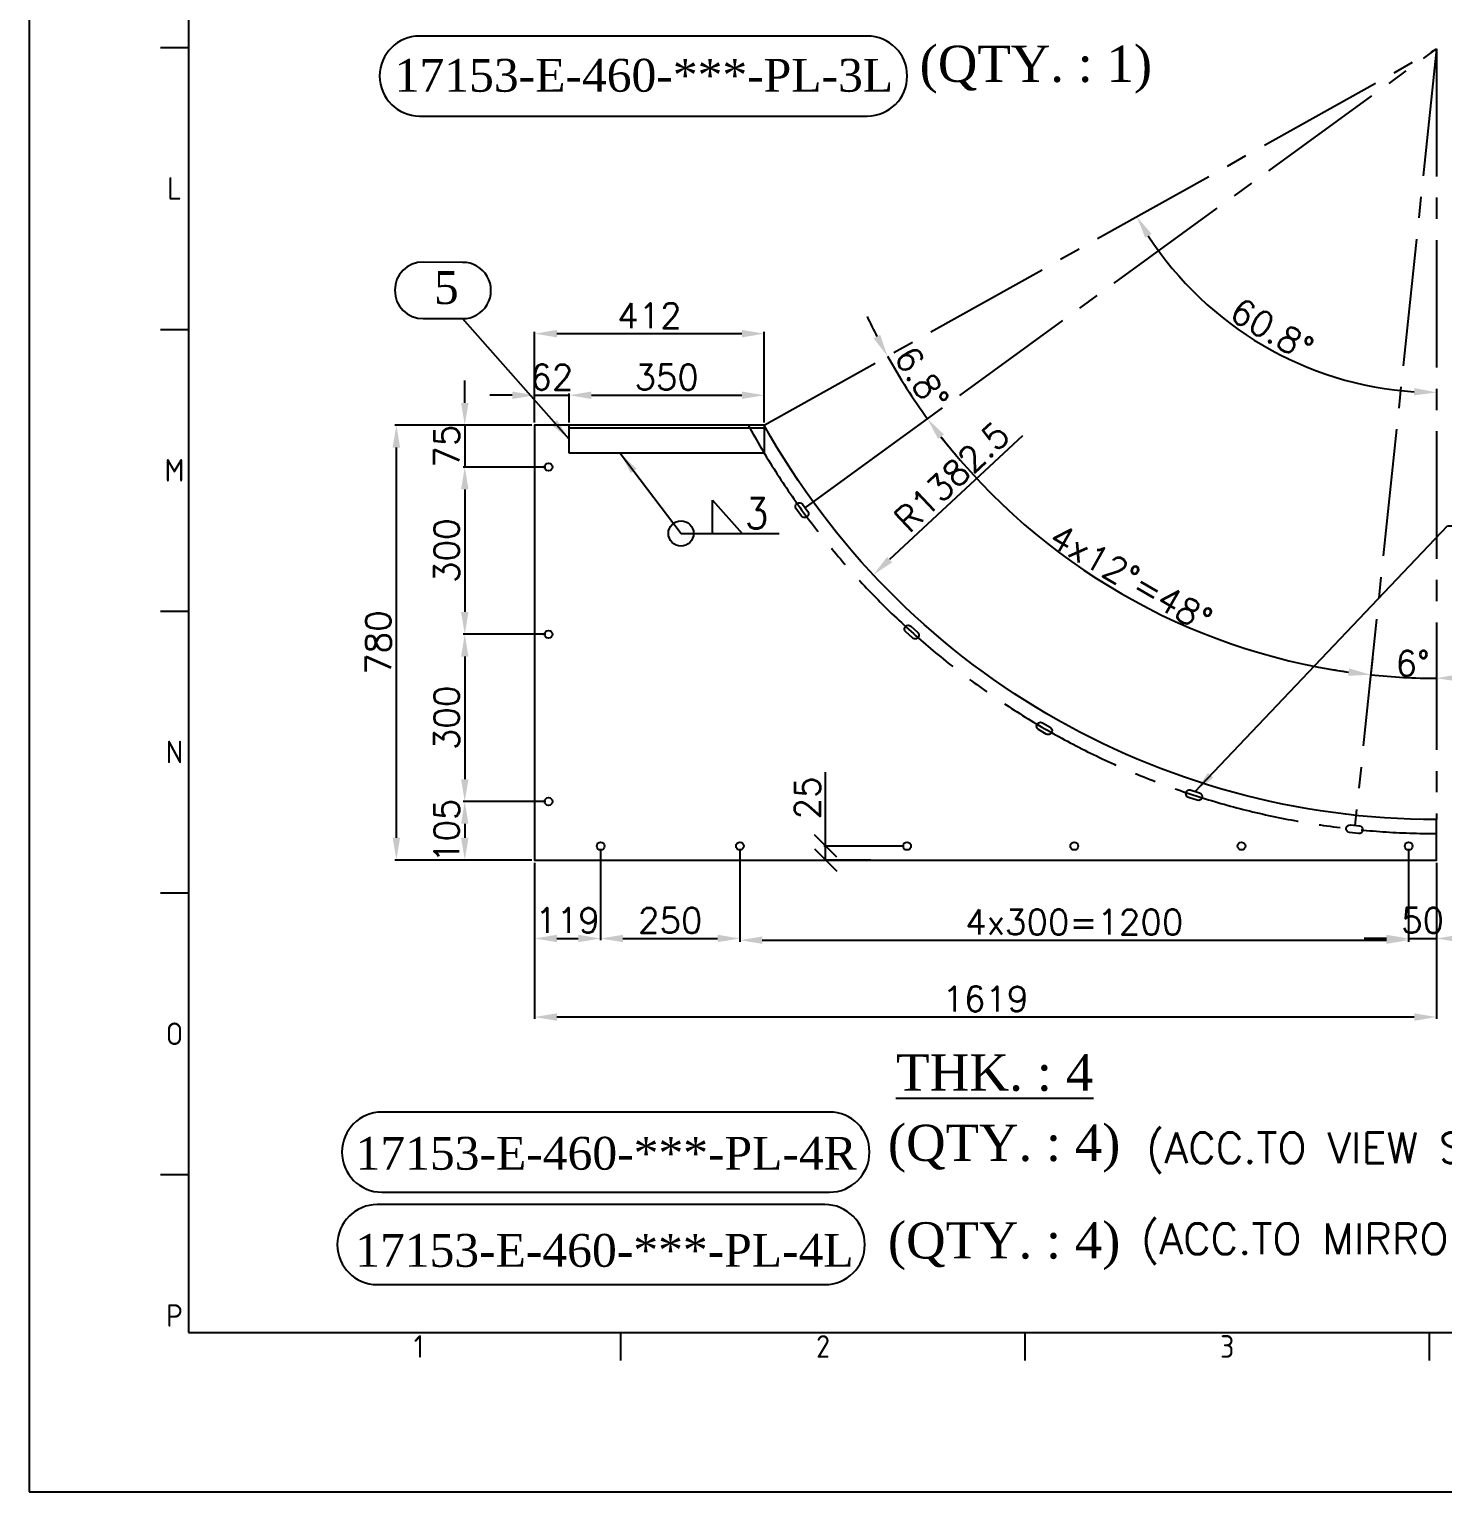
# Model space of a CAD drawing. Header units: inches. Extents: x 212980 to 238967, y -33384 to 2238.
# Drawn here: x 222927 to 225464, y -20732 to -18108 of the extents above; entities that cross this region are included whole.
import ezdxf
from ezdxf.enums import TextEntityAlignment as Align

# ---------------------------------------------------------------- set-up
doc = ezdxf.new("R2010")
doc.units = ezdxf.units.IN
doc.header["$LTSCALE"] = 15
doc.header["$MEASUREMENT"] = 0
doc.linetypes.add('CENTER', pattern=[50.8, 31.75, -6.35, 6.35, -6.35])
doc.linetypes.add('CENTER2', pattern=[28.575, 19.05, -3.175, 3.175, -3.175])
doc.layers.get('Defpoints').update_dxf_attribs({"lineweight": 0})
for name, color, linetype in [('2', 3, 'CENTER'), ('3-TEXT', 7, 'Continuous'), ('5', 8, 'Continuous'), ('CADRE', 5, 'Continuous')]:
    doc.layers.add(name, color=color, linetype=linetype)
doc.styles.add('ISO Proportional', font='isocp.shx')
doc.styles.add('ROMANS', font='ROMANS.shx')
doc.styles.add('style10', font='romans.shx', dxfattribs={"height": 25})
doc.styles.add('style7', font='times.ttf', dxfattribs={"height": 24})
doc.dimstyles.new('11', dxfattribs={"dimtxt": 45, "dimasz": 40, "dimexe": 3, "dimexo": 5, "dimgap": 10, "dimtad": 1, "dimdec": 0, "dimdsep": 46, "dimtxsty": 'ROMANS', "dimcen": 2.5, "dimclrd": 6, "dimclre": 6, "dimclrt": 2, "dimadec": 0, "dimazin": 0, "dimtfac": 1, "dimtdec": 0, "dimtmove": 0, "dimatfit": 3, "dimfxl": 1, "dimarcsym": 0})

# ---------------------------------------------------------------- blocks, each defined once
blk = doc.blocks.new('KADR')
at = {"layer": 'CADRE', "color": 2}
for p, q in [((220598.3, -2667.1), (220695.6, -2667.1)), ((220598.3, -3639.5), (220695.6, -3639.5)), ((220598.3, -4611.9), (220695.6, -4611.9)), ((220598.3, -5584.2), (220695.6, -5584.2)), ((220598.3, -6556.6), (220695.6, -6556.6)), ((222188.2, -7198.2), (222188.2, -7100.9)), ((223583.6, -7198.2), (223583.6, -7100.9)), ((224978.9, -7198.2), (224978.9, -7100.9))]:
    blk.add_line(p, q, dxfattribs=at)
at = {"layer": 'CADRE', "color": 1}
blk.add_lwpolyline([(220145.5, -7651), (243248.6, -7651), (243248.6, 8686.2), (220145.5, 8686.2)], close=True, dxfattribs=at)
at = {"layer": 'CADRE'}
blk.add_lwpolyline([(220695.6, -7100.9), (242698.5, -7100.9), (242698.5, 8136.1), (220695.6, 8136.1)], close=True, dxfattribs=at)
at = {"layer": 'CADRE', "color": 2, "style": 'ISO Proportional'}
for s, p in [('L', (220647, -3153.3)), ('M', (220647, -4125.7)), ('N', (220647, -5098)), ('O', (220647, -6070.4)), ('P', (220647, -7042.8)), ('1', (221490.5, -7149.5)), ('2', (222885.9, -7149.5)), ('3', (224281.2, -7149.5))]:
    blk.add_text(s, height=77.8, dxfattribs=at).set_placement(p, align=Align.MIDDLE)
blk = doc.blocks.new('*D387')
at = {"color": 6, "lineweight": -2, "ltscale": 200, "transparency": 16777216}
for p, q in [((223834, -18813.6), (223834, -18651.3)), ((223874, -18654.3), (224206, -18654.3)), ((224246, -18813.6), (224246, -18651.3))]:
    blk.add_line(p, q, dxfattribs=at)
at = {"color": 6, "ltscale": 200, "transparency": 16777216}
for points in [[(223874, -18647.6), (223874, -18661), (223834, -18654.3)], [(224206, -18647.6), (224206, -18661), (224246, -18654.3)]]:
    blk.add_solid(points, dxfattribs=at)
at = {"layer": 'Defpoints', "color": 0, "ltscale": 200, "transparency": 16777216}
for p in [(224246, -18654.3), (223834, -18818.6), (224246, -18818.6)]:
    blk.add_point(p, dxfattribs=at)
at = {"color": 2, "ltscale": 200, "transparency": 16777216, "insert": (224040, -18621.8), "char_height": 45, "attachment_point": 5, "style": 'ROMANS'}
blk.add_mtext('412', dxfattribs=at)
blk = doc.blocks.new('*D388')
at = {"color": 6, "lineweight": -2, "ltscale": 200, "transparency": 16777216}
for p, q in [((223794, -18764.8), (223754, -18764.8)), ((223834, -18770.1), (223834, -18761.8)), ((223834, -18764.8), (223896, -18764.8)), ((223896, -18813.6), (223896, -18761.8)), ((223936, -18764.8), (223976, -18764.8))]:
    blk.add_line(p, q, dxfattribs=at)
at = {"color": 6, "ltscale": 200, "transparency": 16777216}
for points in [[(223794, -18758.1), (223794, -18771.5), (223834, -18764.8)], [(223936, -18758.1), (223936, -18771.5), (223896, -18764.8)]]:
    blk.add_solid(points, dxfattribs=at)
at = {"layer": 'Defpoints', "color": 0, "ltscale": 200, "transparency": 16777216}
for p in [(223834, -18775.1), (223896, -18764.8), (223896, -18818.6)]:
    blk.add_point(p, dxfattribs=at)
at = {"color": 2, "ltscale": 200, "transparency": 16777216, "insert": (223865, -18732.3), "char_height": 45, "attachment_point": 5, "style": 'ROMANS'}
blk.add_mtext('62', dxfattribs=at)
blk = doc.blocks.new('*D389')
at = {"color": 6, "lineweight": -2, "ltscale": 200, "transparency": 16777216}
for p, q in [((223896, -18813.6), (223896, -18761.8)), ((223936, -18764.8), (224206, -18764.8)), ((224246, -18789.3), (224246, -18761.8))]:
    blk.add_line(p, q, dxfattribs=at)
at = {"color": 6, "ltscale": 200, "transparency": 16777216}
for points in [[(223936, -18758.1), (223936, -18771.5), (223896, -18764.8)], [(224206, -18758.1), (224206, -18771.5), (224246, -18764.8)]]:
    blk.add_solid(points, dxfattribs=at)
at = {"layer": 'Defpoints', "color": 0, "ltscale": 200, "transparency": 16777216}
for p in [(224246, -18764.8), (224246, -18794.3), (223896, -18818.6)]:
    blk.add_point(p, dxfattribs=at)
at = {"color": 2, "ltscale": 200, "transparency": 16777216, "insert": (224071, -18732.3), "char_height": 45, "attachment_point": 5, "style": 'ROMANS'}
blk.add_mtext('350', dxfattribs=at)
blk = doc.blocks.new('*D390')
at = {"color": 6, "lineweight": -2, "ltscale": 200, "transparency": 16777216}
for p, q in [((223708.7, -18778.6), (223708.7, -18738.6)), ((223829, -18818.6), (223705.7, -18818.6)), ((223708.7, -18818.6), (223708.7, -18893.6)), ((223854, -18893.6), (223705.7, -18893.6)), ((223708.7, -18933.6), (223708.7, -18973.6))]:
    blk.add_line(p, q, dxfattribs=at)
at = {"color": 6, "ltscale": 200, "transparency": 16777216}
for points in [[(223702.1, -18778.6), (223715.4, -18778.6), (223708.7, -18818.6)], [(223702.1, -18933.6), (223715.4, -18933.6), (223708.7, -18893.6)]]:
    blk.add_solid(points, dxfattribs=at)
at = {"layer": 'Defpoints', "color": 0, "ltscale": 200, "transparency": 16777216}
for p in [(223834, -18818.6), (223708.7, -18893.6), (223859, -18893.6)]:
    blk.add_point(p, dxfattribs=at)
at = {"color": 2, "ltscale": 200, "transparency": 16777216, "insert": (223676.2, -18856.1), "char_height": 45, "attachment_point": 5, "rotation": 90, "style": 'ROMANS'}
blk.add_mtext('75', dxfattribs=at)
blk = doc.blocks.new('*D391')
at = {"color": 6, "lineweight": -2, "ltscale": 200, "transparency": 16777216}
for p, q in [((223854, -18893.6), (223705.7, -18893.6)), ((223708.7, -18933.6), (223708.7, -19153.6)), ((223854, -19193.6), (223705.7, -19193.6))]:
    blk.add_line(p, q, dxfattribs=at)
at = {"color": 6, "ltscale": 200, "transparency": 16777216}
for points in [[(223702.1, -18933.6), (223715.4, -18933.6), (223708.7, -18893.6)], [(223702.1, -19153.6), (223715.4, -19153.6), (223708.7, -19193.6)]]:
    blk.add_solid(points, dxfattribs=at)
at = {"layer": 'Defpoints', "color": 0, "ltscale": 200, "transparency": 16777216}
for p in [(223859, -18893.6), (223708.7, -19193.6), (223859, -19193.6)]:
    blk.add_point(p, dxfattribs=at)
at = {"color": 2, "ltscale": 200, "transparency": 16777216, "insert": (223676.2, -19043.6), "char_height": 45, "attachment_point": 5, "rotation": 90, "style": 'ROMANS'}
blk.add_mtext('300', dxfattribs=at)
blk = doc.blocks.new('*D392')
at = {"color": 6, "lineweight": -2, "ltscale": 200, "transparency": 16777216}
for p, q in [((223854, -19193.6), (223705.7, -19193.6)), ((223708.7, -19233.6), (223708.7, -19453.6)), ((223854, -19493.6), (223705.7, -19493.6))]:
    blk.add_line(p, q, dxfattribs=at)
at = {"color": 6, "ltscale": 200, "transparency": 16777216}
for points in [[(223702.1, -19233.6), (223715.4, -19233.6), (223708.7, -19193.6)], [(223702.1, -19453.6), (223715.4, -19453.6), (223708.7, -19493.6)]]:
    blk.add_solid(points, dxfattribs=at)
at = {"layer": 'Defpoints', "color": 0, "ltscale": 200, "transparency": 16777216}
for p in [(223859, -19193.6), (223708.7, -19493.6), (223859, -19493.6)]:
    blk.add_point(p, dxfattribs=at)
at = {"color": 2, "ltscale": 200, "transparency": 16777216, "insert": (223676.2, -19343.6), "char_height": 45, "attachment_point": 5, "rotation": 90, "style": 'ROMANS'}
blk.add_mtext('300', dxfattribs=at)
blk = doc.blocks.new('*D393')
at = {"color": 6, "lineweight": -2, "ltscale": 200, "transparency": 16777216}
for p, q in [((223854, -19493.6), (223705.7, -19493.6)), ((223708.7, -19533.6), (223708.7, -19558.6)), ((223829, -19598.6), (223705.7, -19598.6))]:
    blk.add_line(p, q, dxfattribs=at)
at = {"color": 6, "ltscale": 200, "transparency": 16777216}
for points in [[(223702.1, -19533.6), (223715.4, -19533.6), (223708.7, -19493.6)], [(223702.1, -19558.6), (223715.4, -19558.6), (223708.7, -19598.6)]]:
    blk.add_solid(points, dxfattribs=at)
at = {"layer": 'Defpoints', "color": 0, "ltscale": 200, "transparency": 16777216}
for p in [(223859, -19493.6), (223708.7, -19598.6), (223834, -19598.6)]:
    blk.add_point(p, dxfattribs=at)
at = {"color": 2, "ltscale": 200, "transparency": 16777216, "insert": (223676.2, -19546.1), "char_height": 45, "attachment_point": 5, "rotation": 90, "style": 'ROMANS'}
blk.add_mtext('105', dxfattribs=at)
blk = doc.blocks.new('*D394')
at = {"color": 6, "lineweight": -2, "ltscale": 200, "transparency": 16777216}
for p, q in [((223762.3, -18818.6), (223583, -18818.6)), ((223586, -19558.6), (223586, -18858.6)), ((223762.3, -19598.6), (223583, -19598.6))]:
    blk.add_line(p, q, dxfattribs=at)
at = {"color": 6, "ltscale": 200, "transparency": 16777216}
for points in [[(223579.3, -18858.6), (223592.7, -18858.6), (223586, -18818.6)], [(223579.3, -19558.6), (223592.7, -19558.6), (223586, -19598.6)]]:
    blk.add_solid(points, dxfattribs=at)
at = {"layer": 'Defpoints', "color": 0, "ltscale": 200, "transparency": 16777216}
for p in [(223586, -18818.6), (223767.3, -18818.6), (223767.3, -19598.6)]:
    blk.add_point(p, dxfattribs=at)
at = {"color": 2, "ltscale": 200, "transparency": 16777216, "insert": (223553.5, -19208.6), "char_height": 45, "attachment_point": 5, "rotation": 90, "style": 'ROMANS'}
blk.add_mtext('780', dxfattribs=at)
blk = doc.blocks.new('*D395')
at = {"color": 6, "lineweight": -2, "ltscale": 200, "transparency": 16777216}
for p, q in [((223952.5, -19578.6), (223952.5, -19742.4)), ((223834, -19603.6), (223834, -19742.4)), ((223874, -19739.4), (223912.5, -19739.4))]:
    blk.add_line(p, q, dxfattribs=at)
at = {"color": 6, "ltscale": 200, "transparency": 16777216}
for points in [[(223874, -19732.7), (223874, -19746), (223834, -19739.4)], [(223912.5, -19732.7), (223912.5, -19746), (223952.5, -19739.4)]]:
    blk.add_solid(points, dxfattribs=at)
at = {"layer": 'Defpoints', "color": 0, "ltscale": 200, "transparency": 16777216}
for p in [(223834, -19598.6), (223952.5, -19573.6), (223952.5, -19739.4)]:
    blk.add_point(p, dxfattribs=at)
at = {"color": 2, "ltscale": 200, "transparency": 16777216, "insert": (223893.2, -19706.9), "char_height": 45, "attachment_point": 5, "style": 'ROMANS'}
blk.add_mtext('119', dxfattribs=at)
blk = doc.blocks.new('*D396')
at = {"color": 6, "lineweight": -2, "ltscale": 200, "transparency": 16777216}
for p, q in [((223952.5, -19578.6), (223952.5, -19742.4)), ((224202.5, -19578.6), (224202.5, -19742.4)), ((223992.5, -19739.4), (224162.5, -19739.4))]:
    blk.add_line(p, q, dxfattribs=at)
at = {"color": 6, "ltscale": 200, "transparency": 16777216}
for points in [[(223992.5, -19732.7), (223992.5, -19746), (223952.5, -19739.4)], [(224162.5, -19732.7), (224162.5, -19746), (224202.5, -19739.4)]]:
    blk.add_solid(points, dxfattribs=at)
at = {"layer": 'Defpoints', "color": 0, "ltscale": 200, "transparency": 16777216}
for p in [(223952.5, -19573.6), (224202.5, -19573.6), (224202.5, -19739.4)]:
    blk.add_point(p, dxfattribs=at)
at = {"color": 2, "ltscale": 200, "transparency": 16777216, "insert": (224077.5, -19706.9), "char_height": 45, "attachment_point": 5, "style": 'ROMANS'}
blk.add_mtext('250', dxfattribs=at)
blk = doc.blocks.new('*D397')
at = {"color": 6, "lineweight": -2, "ltscale": 200, "transparency": 16777216}
for p, q in [((225402.5, -19578.6), (225402.5, -19742.4)), ((225452.5, -19603.6), (225452.5, -19742.4)), ((225362.5, -19739.4), (225322.5, -19739.4)), ((225402.5, -19739.4), (225452.5, -19739.4)), ((225492.5, -19739.4), (225532.5, -19739.4))]:
    blk.add_line(p, q, dxfattribs=at)
at = {"color": 6, "ltscale": 200, "transparency": 16777216}
for points in [[(225362.5, -19732.7), (225362.5, -19746), (225402.5, -19739.4)], [(225492.5, -19732.7), (225492.5, -19746), (225452.5, -19739.4)]]:
    blk.add_solid(points, dxfattribs=at)
at = {"layer": 'Defpoints', "color": 0, "ltscale": 200, "transparency": 16777216}
for p in [(225402.5, -19573.6), (225452.5, -19598.6), (225452.5, -19739.4)]:
    blk.add_point(p, dxfattribs=at)
at = {"color": 2, "ltscale": 200, "transparency": 16777216, "insert": (225427.5, -19706.9), "char_height": 45, "attachment_point": 5, "style": 'ROMANS'}
blk.add_mtext('50', dxfattribs=at)
blk = doc.blocks.new('*D398')
at = {"color": 6, "lineweight": -2, "ltscale": 200, "transparency": 16777216}
for p, q in [((223834, -19678), (223834, -19883.3)), ((225452.5, -19678), (225452.5, -19883.3)), ((225412.5, -19880.3), (223874, -19880.3))]:
    blk.add_line(p, q, dxfattribs=at)
at = {"color": 6, "ltscale": 200, "transparency": 16777216}
for points in [[(223874, -19873.6), (223874, -19887), (223834, -19880.3)], [(225412.5, -19873.6), (225412.5, -19887), (225452.5, -19880.3)]]:
    blk.add_solid(points, dxfattribs=at)
at = {"layer": 'Defpoints', "color": 0, "ltscale": 200, "transparency": 16777216}
for p in [(223834, -19673), (225452.5, -19673), (223834, -19880.3)]:
    blk.add_point(p, dxfattribs=at)
at = {"color": 2, "ltscale": 200, "transparency": 16777216, "insert": (224643.2, -19847.8), "char_height": 45, "attachment_point": 5, "style": 'ROMANS'}
blk.add_mtext('1619', dxfattribs=at)
blk = doc.blocks.new('_Oblique')
at = {"color": 0, "linetype": 'ByBlock', "lineweight": -2}
blk.add_line((-0.5, -0.5), (0.5, 0.5), dxfattribs=at)
blk = doc.blocks.new('*D399')
at = {"color": 6, "lineweight": -2, "ltscale": 200, "transparency": 16777216}
for p, q in [((224356.2, -19573.6), (224356.2, -19440.7)), ((224497.5, -19573.6), (224353.2, -19573.6)), ((224437.4, -19598.6), (224353.2, -19598.6)), ((224356.2, -19598.6), (224356.2, -19573.6))]:
    blk.add_line(p, q, dxfattribs=at)
at = {"layer": 'Defpoints', "color": 0, "ltscale": 200, "transparency": 16777216}
for p in [(224356.2, -19573.6), (224442.4, -19598.6), (224502.5, -19573.6)]:
    blk.add_point(p, dxfattribs=at)
at = {"color": 6, "lineweight": -2, "ltscale": 200, "transparency": 16777216, "xscale": 40, "yscale": 40, "zscale": 40}
for p, rotation in [((224356.2, -19573.6), 90), ((224356.2, -19598.6), 270)]:
    blk.add_blockref('_Oblique', p, dxfattribs=dict(at, rotation=rotation))
at = {"color": 2, "ltscale": 200, "transparency": 16777216, "insert": (224323.7, -19487.2), "char_height": 45, "attachment_point": 5, "rotation": 90, "style": 'ROMANS'}
blk.add_mtext('25', dxfattribs=at)
blk = doc.blocks.new('*D400')
at = {"color": 6, "lineweight": -2, "ltscale": 200, "transparency": 16777216}
for start, end in [(205.165, 207.1952), (209.2254, 216), (218.0302, 220.0604)]:
    blk.add_arc((225452.5, -18143.6), 1128.9, start, end, dxfattribs=at)
at = {"color": 6, "ltscale": 200, "transparency": 16777216}
for points in [[(224454.2, -18656.4), (224442.5, -18662.7), (224467.3, -18694.8)], [(224557.9, -18843.1), (224568.6, -18835.1), (224539.2, -18807.1)]]:
    blk.add_solid(points, dxfattribs=at)
at = {"layer": 'Defpoints', "color": 0, "ltscale": 200, "transparency": 16777216}
for p in [(225452.5, -18143.6), (225452.5, -18143.6), (224489.7, -18733.2), (224246, -18818.6), (224319.4, -18966.8)]:
    blk.add_point(p, dxfattribs=at)
at = {"color": 2, "ltscale": 200, "transparency": 16777216, "insert": (224528.9, -18734.5), "char_height": 45, "attachment_point": 5, "rotation": 302.6127, "style": 'ROMANS'}
blk.add_mtext('6.8°', dxfattribs=at)
blk = doc.blocks.new('*D401')
at = {"color": 6, "lineweight": -2, "ltscale": 200, "transparency": 16777216}
for p, q in [((224323.5, -18963.8), (224541.6, -18805.4)), ((225337.5, -19237.1), (225334.2, -19269.3))]:
    blk.add_line(p, q, dxfattribs=at)
blk.add_arc((225452.5, -18143.6), 1128.9, 218.0302, 261.9698, dxfattribs=at)
at = {"color": 6, "ltscale": 200, "transparency": 16777216}
for points in [[(224557.9, -18843.1), (224568.6, -18835.1), (224539.2, -18807.1)], [(225295.6, -19254.8), (225294, -19268.1), (225334.5, -19266.3)]]:
    blk.add_solid(points, dxfattribs=at)
at = {"layer": 'Defpoints', "color": 0, "ltscale": 200, "transparency": 16777216}
for p in [(225452.5, -18143.6), (224319.4, -18966.8), (224757.4, -19033.2), (225338.1, -19232.1)]:
    blk.add_point(p, dxfattribs=at)
at = {"color": 2, "ltscale": 200, "transparency": 16777216, "insert": (224904.3, -19093.1), "char_height": 45, "attachment_point": 5, "rotation": 330, "style": 'ROMANS'}
blk.add_mtext('4x12%%D=48°', dxfattribs=at)
blk = doc.blocks.new('*D402')
at = {"color": 6, "lineweight": -2, "ltscale": 200, "transparency": 16777216}
for p, q in [((225337.5, -19237.1), (225334.2, -19269.3)), ((225452.5, -19237.8), (225452.5, -19275.5))]:
    blk.add_line(p, q, dxfattribs=at)
for start, end in [(259.9396, 261.9698), (264, 270), (272.0302, 274.0604)]:
    blk.add_arc((225452.5, -18143.6), 1128.9, start, end, dxfattribs=at)
at = {"color": 6, "ltscale": 200, "transparency": 16777216}
for points in [[(225295.6, -19254.8), (225294, -19268.1), (225334.5, -19266.3)], [(225492.6, -19278.5), (225492.3, -19265.1), (225452.5, -19272.5)]]:
    blk.add_solid(points, dxfattribs=at)
at = {"layer": 'Defpoints', "color": 0, "ltscale": 200, "transparency": 16777216}
for p in [(225452.5, -18143.6), (225338.1, -19232.1), (225452.5, -19232.8), (225373.7, -19269.8)]:
    blk.add_point(p, dxfattribs=at)
at = {"color": 2, "ltscale": 200, "transparency": 16777216, "insert": (225409.8, -19245.8), "char_height": 45, "attachment_point": 5, "style": 'ROMANS'}
blk.add_mtext('6°', dxfattribs=at)
blk = doc.blocks.new('*D403')
at = {"color": 6, "lineweight": -2, "ltscale": 200, "transparency": 16777216}
blk.add_arc((225452.5, -18143.6), 616.2, 212.9455, 266.2798, dxfattribs=at)
at = {"color": 6, "ltscale": 200, "transparency": 16777216}
for points in [[(224929.7, -18482.1), (224941.1, -18475.2), (224914.7, -18444.4)], [(225412.7, -18751.8), (225412.3, -18765.1), (225452.5, -18759.7)]]:
    blk.add_solid(points, dxfattribs=at)
at = {"layer": 'Defpoints', "color": 0, "ltscale": 200, "transparency": 16777216}
for p in [(225452.5, -18143.6), (225452.5, -18143.6), (225052.2, -18612), (224246, -18818.6), (225452.5, -19526.1)]:
    blk.add_point(p, dxfattribs=at)
at = {"color": 2, "ltscale": 200, "transparency": 16777216, "insert": (225157.2, -18647.1), "char_height": 45, "attachment_point": 5, "rotation": 329.6127, "style": 'ROMANS'}
blk.add_mtext('60.8°', dxfattribs=at)
blk = doc.blocks.new('*D404')
at = {"color": 6, "lineweight": -2, "ltscale": 200, "transparency": 16777216}
for p, q in [((224202.5, -19665.5), (224202.5, -19745.4)), ((225402.5, -19665.5), (225402.5, -19745.4)), ((224242.5, -19742.4), (225362.5, -19742.4))]:
    blk.add_line(p, q, dxfattribs=at)
at = {"color": 6, "ltscale": 200, "transparency": 16777216}
for points in [[(224242.5, -19735.7), (224242.5, -19749), (224202.5, -19742.4)], [(225362.5, -19735.7), (225362.5, -19749), (225402.5, -19742.4)]]:
    blk.add_solid(points, dxfattribs=at)
at = {"layer": 'Defpoints', "color": 0, "ltscale": 200, "transparency": 16777216}
for p in [(224202.5, -19660.5), (225402.5, -19660.5), (225402.5, -19742.4)]:
    blk.add_point(p, dxfattribs=at)
at = {"color": 2, "ltscale": 200, "transparency": 16777216, "insert": (224802.5, -19709.9), "char_height": 45, "attachment_point": 5, "style": 'ROMANS'}
blk.add_mtext('4x300=1200', dxfattribs=at)
blk = doc.blocks.new('*D433')
at = {"color": 6, "lineweight": -2, "ltscale": 200, "transparency": 16777216}
blk.add_line((224709.3, -18837.5), (224471.2, -19059.7), dxfattribs=at)
at = {"color": 6, "ltscale": 200, "transparency": 16777216}
blk.add_solid([(224466.6, -19054.9), (224475.7, -19064.6), (224441.9, -19087)], dxfattribs=at)
at = {"layer": 'Defpoints', "color": 0, "ltscale": 200, "transparency": 16777216}
for p in [(225452.5, -18143.6), (224441.9, -19087)]:
    blk.add_point(p, dxfattribs=at)
at = {"color": 2, "ltscale": 200, "transparency": 16777216, "insert": (224582.7, -18911.2), "char_height": 45, "attachment_point": 5, "rotation": 43.0342, "style": 'ROMANS'}
blk.add_mtext('R1382.5', dxfattribs=at)

msp = doc.modelspace()

# ---------------------------------------------------------------- linework, layer by layer
at = {"color": 3, "linetype": 'CENTER2', "ltscale": 0.8}
for p, q in [((224245.96, -18818.58), (225452.47, -18143.58)), ((224319.44, -18966.77), (225452.47, -18143.58)), ((225452.47, -18143.58), (225306.08, -19536.41)), ((225452.47, -18143.58), (225452.47, -19526.08))]:
    msp.add_line(p, q, dxfattribs=at)
at = {"color": 7, "ltscale": 200}
for p, q in [((223895.96, -18868.58), (223895.96, -18818.58)), ((224245.96, -18823.58), (223895.96, -18823.58)), ((224245.96, -18818.58), (224245.96, -18868.58)), ((224245.96, -18868.58), (223895.96, -18868.58))]:
    msp.add_line(p, q, dxfattribs=at)
at = {"color": 4}
msp.add_lwpolyline([(225452.47, -19526.08, -0.2715752), (224245.96, -18818.58), (223833.97, -18818.58), (223833.97, -19598.58), (225452.47, -19598.58)], format="xyb", close=True, dxfattribs=at)
for points in [[(224303.42, -18968.53, -1), (224314.74, -18960.3), (224324.15, -18973.24, -1), (224312.82, -18981.47)], [(224500.04, -19189.4, -1), (224509.41, -19179), (224521.3, -19189.71, -1), (224511.93, -19200.11)], [(224738.29, -19364.57, -1), (224745.29, -19352.45), (224759.15, -19360.45, -1), (224752.15, -19372.57)], [(225007.76, -19486.38, -1), (225012.09, -19473.06), (225027.3, -19478.01, -1), (225022.98, -19491.32)], [(225296.66, -19549.49, -1), (225298.12, -19535.57), (225314.04, -19537.24, -1), (225312.57, -19551.17)]]:
    msp.add_lwpolyline(points, format="xyb", close=True)
at = {"color": 7, "ltscale": 200}
for centre in [(223858.97, -18893.58), (223858.97, -19193.58), (223858.97, -19493.58), (223952.47, -19573.58), (224202.47, -19573.58), (224502.47, -19573.58), (224802.47, -19573.58), (225102.47, -19573.58), (225402.47, -19573.58)]:
    msp.add_circle(centre, 7, dxfattribs=at)
at = {"color": 3, "linetype": 'CENTER2', "ltscale": 0.8}
msp.add_arc((225452.47, -18143.58), 1407.5, 208.65756, 270, dxfattribs=at)
at = {"layer": '2', "color": 8, "linetype": 'ByBlock'}
msp.add_lwpolyline([(223704.94, -18526.36), (223633.88, -18525.79, 1), (223633.88, -18627.33), (223704.94, -18627.33, 1.0056195), (223704.94, -18526.36)], format="xyb", dxfattribs=at)
at = {"layer": '3-TEXT', "color": 2}
for p, q in [((224153.42, -19012.64), (224153.42, -18953.17)), ((224153.42, -18953.17), (224206.68, -19012.64))]:
    msp.add_line(p, q, dxfattribs=at)
msp.add_circle((224096.78, -19012.64), 22.65, dxfattribs=at)
at = {"layer": '5', "color": 6}
for points in [[(223627.78, -18264.03), (224430.81, -18264.03, 1), (224430.81, -18120.3), (223627.78, -18120.3, 1)], [(223560.12, -20194.44), (224363.14, -20194.44, 1), (224363.14, -20050.71), (223560.12, -20050.71, 1)], [(223551.81, -20360.38), (224354.84, -20360.38, 1), (224354.84, -20216.65), (223551.81, -20216.65, 1)]]:
    msp.add_lwpolyline(points, format="xyb", close=True, dxfattribs=at)

# ---------------------------------------------------------------- block references
at = {"color": 11, "xscale": 0.5198400000000001, "yscale": 0.5198400000000001, "zscale": 0.5198400000000001}
msp.add_blockref('KADR', (108486.73, -16754.63), dxfattribs=at)

# ---------------------------------------------------------------- texts
at = {"color": 2, "lineweight": 0, "style": 'ROMANS', "width": 0.9}
msp.add_text('3', height=54.65, dxfattribs=at).set_placement((224211.46, -19003.89))
at = {"layer": '3-TEXT', "color": 2, "style": 'style10'}
for s, p in [('(ACC.TO VIEW SHOWN)', (224931.44, -20142.55)), ('(ACC.TO MIRRORED VIEW)', (224922.31, -20305.63))]:
    msp.add_text(s, height=55, dxfattribs=at).set_placement(p)
at = {"layer": '5', "color": 2, "style": 'style7'}
for s, height, p in [('(QTY. : 1)', 65, (224733.57, -18170.06)), ('17153-E-460-***-PL-3L', 58.905, (224030.23, -18190.78)), ('5', 58.91, (223675.63, -18571.58)), ('(QTY. : 4)', 65, (224676.59, -20105.85)), ('17153-E-460-***-PL-4R', 58.905, (223962.45, -20124.7)), ('(QTY. : 4)', 65, (224676.59, -20280.86)), ('17153-E-460-***-PL-4L', 58.905, (223959.28, -20298.92))]:
    msp.add_text(s, height=height, dxfattribs=at).set_placement(p, align=Align.MIDDLE_CENTER)
msp.add_text('%%UTHK. : 4', height=65.45, dxfattribs=at).set_placement((224482.51, -20012.49))

# ---------------------------------------------------------------- dimensions: what is measured, and where the dimension line sits
at = {"color": 7, "ltscale": 200}
for base, line1, line2, picture, middle in [((224489.73, -18733.17), ((224319.44, -18966.77), (225452.47, -18143.58)), ((224245.96, -18818.58), (225452.47, -18143.58)), '*D400', (224528.92, -18734.51)), ((225052.17, -18612), ((224245.96, -18818.58), (225452.47, -18143.58)), ((225452.47, -18143.58), (225452.47, -19526.08)), '*D403', (225157.23, -18647.06))]:
    dim = msp.add_angular_dim_2l(base=base, line1=line1, line2=line2, dimstyle='11', override={"dimadec": 1}, dxfattribs=at)
    dim.commit()
    dim.dimension.update_dxf_attribs({"geometry": picture, "text_midpoint": middle})
dim = msp.add_angular_dim_3p(base=(224757.44, -19033.19), center=(225452.47, -18143.58), p1=(225338.06, -19232.13), p2=(224319.44, -18966.77), text='4x12%%D=<>', dimstyle='11', override={"dimtmove": 1}, dxfattribs=at)
dim.commit()
dim.dimension.update_dxf_attribs({"geometry": '*D401', "text_midpoint": (224904.26, -19093.11)})
dim = msp.add_radius_dim(center=(225452.47, -18143.58), mpoint=(224441.94, -19087.04), dimstyle='11', override={"dimdec": 1}, dxfattribs=at)
dim.commit()
dim.dimension.update_dxf_attribs({"geometry": '*D433', "text_midpoint": (224604.84, -18934.96), "dimtype": 164})
dim = msp.add_angular_dim_3p(base=(225373.72, -19269.76), center=(225452.47, -18143.58), p1=(225452.47, -19232.75), p2=(225338.06, -19232.13), dimstyle='11', override={"dimtmove": 1}, dxfattribs=at)
dim.commit()
dim.dimension.update_dxf_attribs({"geometry": '*D402', "text_midpoint": (225409.84, -19245.76), "dimtype": 165})
for base, p1, p2, picture, middle in [((224245.96, -18654.28), (223833.97, -18818.58), (224245.96, -18818.58), '*D387', (224039.96, -18621.78)), ((223833.9717, -19880.2965), (225452.4732, -19672.9751), (223833.9717, -19672.9751), '*D398', (224643.2225, -19847.7965))]:
    dim = msp.add_linear_dim(base=base, p1=p1, p2=p2, dimstyle='11', dxfattribs=at)
    dim.commit()
    dim.dimension.update_dxf_attribs({"geometry": picture, "text_midpoint": middle})
for base, p1, p2, picture, middle in [((223895.96, -18764.8), (223833.97, -18775.13), (223895.96, -18818.58), '*D388', (223864.96, -18764.8)), ((223952.4732, -19739.3715), (223833.9717, -19598.5787), (223952.4732, -19573.5787), '*D395', (223893.2225, -19739.3715))]:
    dim = msp.add_linear_dim(base=base, p1=p1, p2=p2, dimstyle='11', dxfattribs=at)
    dim.commit()
    dim.dimension.update_dxf_attribs({"geometry": picture, "text_midpoint": middle, "dimtype": 160})
for base, p1, p2, picture, middle in [((224245.96, -18764.8), (223895.96, -18818.58), (224245.96, -18794.3), '*D389', (224070.96, -18732.3)), ((224202.47, -19739.37), (223952.47, -19573.58), (224202.47, -19573.58), '*D396', (224077.47, -19706.87))]:
    dim = msp.add_linear_dim(base=base, p1=p1, p2=p2, dimstyle='11', override={"dimtmove": 1}, dxfattribs=at)
    dim.commit()
    dim.dimension.update_dxf_attribs({"geometry": picture, "text_midpoint": middle})
dim = msp.add_linear_dim(base=(223708.73, -18893.58), p1=(223833.97, -18818.58), p2=(223858.97, -18893.58), angle=90, dimstyle='11', dxfattribs=at)
dim.commit()
dim.dimension.update_dxf_attribs({"geometry": '*D390', "text_midpoint": (223708.73, -18856.08), "dimtype": 160})
dim = msp.add_linear_dim(base=(223585.99, -18818.58), p1=(223767.35, -19598.58), p2=(223767.35, -18818.58), angle=90, dimstyle='11', dxfattribs=at)
dim.commit()
dim.dimension.update_dxf_attribs({"geometry": '*D394', "text_midpoint": (223553.49, -19208.58)})
for base, p1, p2, override, picture, middle in [((223708.73, -19193.58), (223858.97, -18893.58), (223858.97, -19193.58), {"dimtmove": 1}, '*D391', (223676.23, -19043.58)), ((223708.73, -19493.58), (223858.97, -19193.58), (223858.97, -19493.58), {"dimtmove": 1}, '*D392', (223676.23, -19343.58)), ((224356.21, -19573.58), (224442.4, -19598.58), (224502.47, -19573.58), {"dimblk1": 'Oblique', "dimblk2": 'Oblique', "dimsah": 1}, '*D399', (224323.71, -19487.15))]:
    dim = msp.add_linear_dim(base=base, p1=p1, p2=p2, angle=90, dimstyle='11', override=override, dxfattribs=at)
    dim.commit()
    dim.dimension.update_dxf_attribs({"geometry": picture, "text_midpoint": middle})
dim = msp.add_linear_dim(base=(223708.73, -19598.58), p1=(223858.97, -19493.58), p2=(223833.97, -19598.58), angle=90, dimstyle='11', override={"dimtmove": 1}, dxfattribs=at)
dim.commit()
dim.dimension.update_dxf_attribs({"geometry": '*D393', "text_midpoint": (223708.73, -19546.08), "dimtype": 160})
dim = msp.add_linear_dim(base=(225452.47, -19739.37), p1=(225402.47, -19573.58), p2=(225452.47, -19598.58), dimstyle='11', override={"dimtmove": 1}, dxfattribs=at)
dim.commit()
dim.dimension.update_dxf_attribs({"geometry": '*D397', "text_midpoint": (225427.47, -19739.37), "dimtype": 160})
dim = msp.add_linear_dim(base=(225402.47, -19742.37), p1=(224202.47, -19660.48), p2=(225402.47, -19660.48), text='4x300=<>', dimstyle='11', dxfattribs=at)
dim.commit()
dim.dimension.update_dxf_attribs({"geometry": '*D404', "text_midpoint": (224802.47, -19709.87)})

# ---------------------------------------------------------------- leaders
at = {"lineweight": 0}
msp.add_leader([(223895.96, -18843.58), (223704.85, -18627.33)], dimstyle='11', dxfattribs=at)
msp.add_leader([(223987.54, -18868.58), (224096.78, -19012.64), (224272.98, -19012.64)], dimstyle='11')
at = {"ltscale": 200}
msp.add_leader([(225019.69, -19475.53), (225472.54, -18998.84), (226584.71, -18998.84)], dimstyle='11', override={"dimadec": 1}, dxfattribs=at)

doc.saveas('drawing.dxf')
